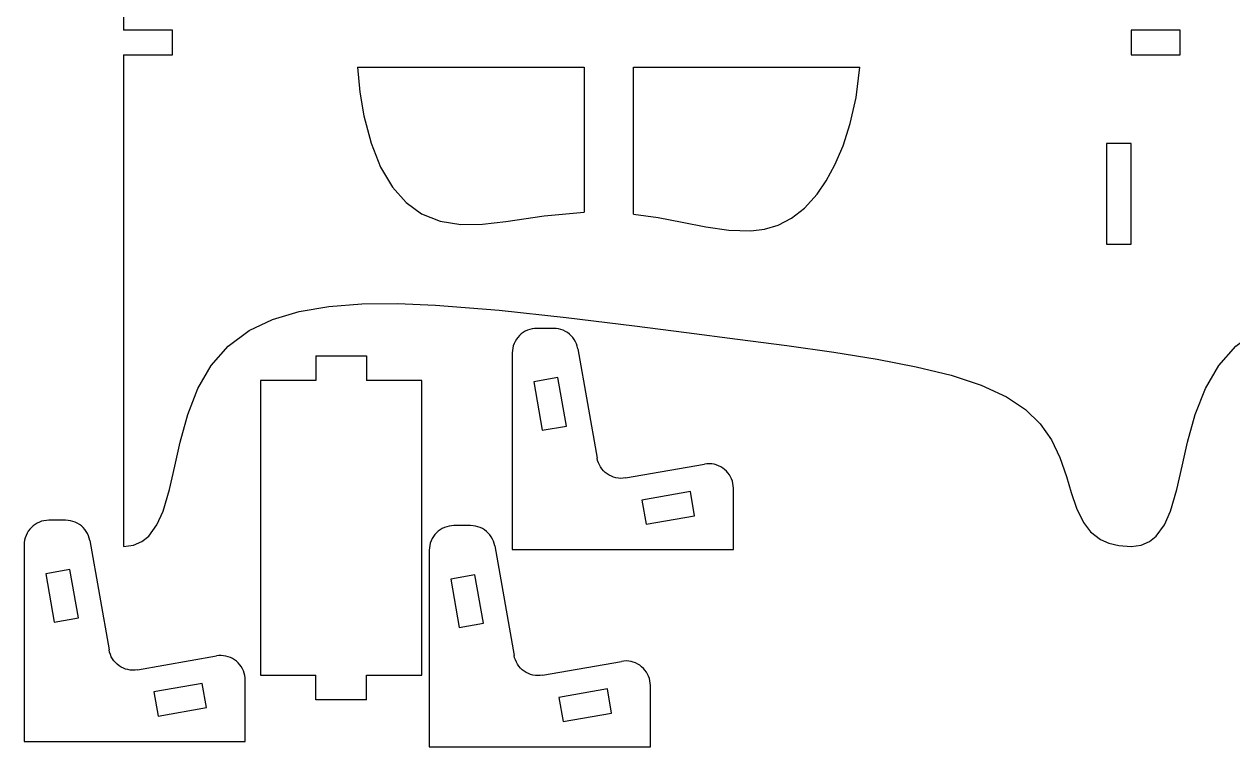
# Model space of a CAD drawing. Header units: millimetres. Extents: x -3928 to -434, y -548 to 1409.
# Drawn here: x -1686.5 to -1440.5, y 62.3 to 209.3 of the extents above; entities that cross this region are included whole.
import ezdxf

# ---------------------------------------------------------------- set-up
doc = ezdxf.new("R2010")
doc.units = ezdxf.units.MM
doc.header["$MEASUREMENT"] = 0
doc.layers.add('layer 1', color=7, linetype='Continuous')

msp = doc.modelspace()

# ---------------------------------------------------------------- linework, layer by layer
at = {"layer": 'layer 1', "color": 1, "lineweight": 25}
for points in [[(-1666.2478, 308.0882), (-1666.2478, 308.0882), (-1666.2478, 208.088), (-1666.2478, 208.088)], [(-1656.248, 208.088), (-1656.248, 208.088), (-1666.2478, 208.088), (-1666.2478, 208.088)], [(-1656.248, 203.0881), (-1656.248, 203.0881), (-1656.248, 208.088), (-1656.248, 208.088)], [(-1461.248, 208.088), (-1461.248, 208.088), (-1461.248, 203.0881), (-1461.248, 203.0881)], [(-1451.2482, 208.088), (-1451.2482, 208.088), (-1461.248, 208.088), (-1461.248, 208.088)], [(-1451.2482, 203.0881), (-1451.2482, 203.0881), (-1451.2482, 208.088), (-1451.2482, 208.088)], [(-1666.2478, 203.0881), (-1666.2478, 203.0881), (-1656.248, 203.0881), (-1656.248, 203.0881)], [(-1666.2478, 203.0881), (-1666.2478, 203.0881), (-1666.2478, 103.0883), (-1666.2478, 103.0883)], [(-1461.248, 203.0881), (-1461.248, 203.0881), (-1451.2482, 203.0881), (-1451.2482, 203.0881)], [(-1618.6197, 200.588), (-1618.6197, 200.588), (-1572.4979, 200.588), (-1572.4979, 200.588)], [(-1572.4979, 200.588), (-1572.4979, 200.588), (-1572.4979, 171.0647), (-1572.4979, 171.0647)], [(-1562.498, 200.588), (-1562.498, 200.588), (-1516.4281, 200.588), (-1516.4281, 200.588)], [(-1562.498, 170.6996), (-1562.498, 170.6996), (-1562.498, 200.588), (-1562.498, 200.588)], [(-1461.248, 185.088), (-1461.248, 185.088), (-1466.2479, 185.088), (-1466.2479, 185.088)], [(-1466.2479, 185.088), (-1466.2479, 185.088), (-1466.2479, 164.5881), (-1466.2479, 164.5881)], [(-1461.248, 164.5881), (-1461.248, 164.5881), (-1461.248, 185.088), (-1461.248, 185.088)], [(-1466.2479, 164.5881), (-1466.2479, 164.5881), (-1461.248, 164.5881), (-1461.248, 164.5881)], [(-1578.7317, 147.4453), (-1578.7317, 147.4453), (-1582.1519, 147.4453), (-1582.1519, 147.4453)], [(-1573.8077, 143.3135), (-1573.8077, 143.3135), (-1569.8834, 121.0578), (-1569.8834, 121.0578)], [(-1627.0866, 141.8521), (-1627.0866, 141.8521), (-1616.8367, 141.8521), (-1616.8367, 141.8521)], [(-1627.0866, 141.8521), (-1627.0866, 141.8521), (-1627.0866, 136.8522), (-1627.0866, 136.8522)], [(-1616.8367, 141.8521), (-1616.8367, 141.8521), (-1616.8367, 136.8522), (-1616.8367, 136.8522)], [(-1587.1518, 142.4453), (-1587.1518, 142.4453), (-1587.1518, 102.4453), (-1587.1518, 102.4453)], [(-1638.3618, 136.8522), (-1638.3618, 136.8522), (-1638.3618, 76.8521), (-1638.3618, 76.8521)], [(-1627.0866, 136.8522), (-1627.0866, 136.8522), (-1638.3618, 136.8522), (-1638.3618, 136.8522)], [(-1605.5615, 136.8522), (-1605.5615, 136.8522), (-1616.8367, 136.8522), (-1616.8367, 136.8522)], [(-1605.5615, 76.8521), (-1605.5615, 76.8521), (-1605.5615, 136.8522), (-1605.5615, 136.8522)], [(-1577.8463, 137.4235), (-1577.8463, 137.4235), (-1582.7703, 136.5554), (-1582.7703, 136.5554)], [(-1582.7703, 136.5554), (-1582.7703, 136.5554), (-1581.034, 126.7072), (-1581.034, 126.7072)], [(-1576.1099, 127.5754), (-1576.1099, 127.5754), (-1577.8463, 137.4235), (-1577.8463, 137.4235)], [(-1581.034, 126.7072), (-1581.034, 126.7072), (-1576.1099, 127.5754), (-1576.1099, 127.5754)], [(-1564.0911, 117.0019), (-1564.0911, 117.0019), (-1548.0203, 119.8358), (-1548.0203, 119.8358)], [(-1550.9127, 114.2485), (-1550.9127, 114.2485), (-1560.7609, 112.5121), (-1560.7609, 112.5121)], [(-1550.0446, 109.3244), (-1550.0446, 109.3244), (-1550.9127, 114.2485), (-1550.9127, 114.2485)], [(-1542.1519, 102.4453), (-1542.1519, 102.4453), (-1542.1519, 114.9117), (-1542.1519, 114.9117)], [(-1560.7609, 112.5121), (-1560.7609, 112.5121), (-1559.8927, 107.5881), (-1559.8927, 107.5881)], [(-1678.0423, 108.4059), (-1678.0423, 108.4059), (-1681.4625, 108.4059), (-1681.4625, 108.4059)], [(-1559.8927, 107.5881), (-1559.8927, 107.5881), (-1550.0446, 109.3244), (-1550.0446, 109.3244)], [(-1595.6204, 107.3045), (-1595.6204, 107.3045), (-1599.0406, 107.3045), (-1599.0406, 107.3045)], [(-1686.4624, 103.406), (-1686.4624, 103.406), (-1686.4624, 63.406), (-1686.4624, 63.406)], [(-1673.1182, 104.2742), (-1673.1182, 104.2742), (-1669.1939, 82.0185), (-1669.1939, 82.0185)], [(-1604.0405, 102.3045), (-1604.0405, 102.3045), (-1604.0405, 62.3045), (-1604.0405, 62.3045)], [(-1590.6963, 103.1727), (-1590.6963, 103.1727), (-1586.772, 80.917), (-1586.772, 80.917)], [(-1587.1518, 102.4453), (-1587.1518, 102.4453), (-1542.1519, 102.4453), (-1542.1519, 102.4453)], [(-1677.1568, 98.3842), (-1677.1568, 98.3842), (-1682.0809, 97.516), (-1682.0809, 97.516)], [(-1675.4204, 88.5361), (-1675.4204, 88.5361), (-1677.1568, 98.3842), (-1677.1568, 98.3842)], [(-1682.0809, 97.516), (-1682.0809, 97.516), (-1680.3445, 87.6679), (-1680.3445, 87.6679)], [(-1594.7349, 97.2827), (-1594.7349, 97.2827), (-1599.659, 96.4146), (-1599.659, 96.4146)], [(-1599.659, 96.4146), (-1599.659, 96.4146), (-1597.9226, 86.5664), (-1597.9226, 86.5664)], [(-1592.9985, 87.4346), (-1592.9985, 87.4346), (-1594.7349, 97.2827), (-1594.7349, 97.2827)], [(-1680.3445, 87.6679), (-1680.3445, 87.6679), (-1675.4204, 88.5361), (-1675.4204, 88.5361)], [(-1597.9226, 86.5664), (-1597.9226, 86.5664), (-1592.9985, 87.4346), (-1592.9985, 87.4346)], [(-1663.4017, 77.9626), (-1663.4017, 77.9626), (-1647.3309, 80.7965), (-1647.3309, 80.7965)], [(-1580.9797, 76.8611), (-1580.9797, 76.8611), (-1564.909, 79.695), (-1564.909, 79.695)], [(-1638.3618, 76.8521), (-1638.3618, 76.8521), (-1627.0866, 76.8521), (-1627.0866, 76.8521)], [(-1627.0866, 71.8522), (-1627.0866, 71.8522), (-1627.0866, 76.8521), (-1627.0866, 76.8521)], [(-1616.8367, 71.8522), (-1616.8367, 71.8522), (-1616.8367, 76.8521), (-1616.8367, 76.8521)], [(-1616.8367, 76.8521), (-1616.8367, 76.8521), (-1605.5615, 76.8521), (-1605.5615, 76.8521)], [(-1650.2233, 75.2092), (-1650.2233, 75.2092), (-1660.0714, 73.4728), (-1660.0714, 73.4728)], [(-1649.3551, 70.2851), (-1649.3551, 70.2851), (-1650.2233, 75.2092), (-1650.2233, 75.2092)], [(-1641.4624, 63.406), (-1641.4624, 63.406), (-1641.4624, 75.8724), (-1641.4624, 75.8724)], [(-1567.8014, 74.1077), (-1567.8014, 74.1077), (-1577.6495, 72.3713), (-1577.6495, 72.3713)], [(-1566.9332, 69.1836), (-1566.9332, 69.1836), (-1567.8014, 74.1077), (-1567.8014, 74.1077)], [(-1559.0405, 62.3045), (-1559.0405, 62.3045), (-1559.0405, 74.7709), (-1559.0405, 74.7709)], [(-1660.0714, 73.4728), (-1660.0714, 73.4728), (-1659.2032, 68.5488), (-1659.2032, 68.5488)], [(-1616.8367, 71.8522), (-1616.8367, 71.8522), (-1627.0866, 71.8522), (-1627.0866, 71.8522)], [(-1577.6495, 72.3713), (-1577.6495, 72.3713), (-1576.7813, 67.4473), (-1576.7813, 67.4473)], [(-1659.2032, 68.5488), (-1659.2032, 68.5488), (-1649.3551, 70.2851), (-1649.3551, 70.2851)], [(-1576.7813, 67.4473), (-1576.7813, 67.4473), (-1566.9332, 69.1836), (-1566.9332, 69.1836)], [(-1686.4624, 63.406), (-1686.4624, 63.406), (-1641.4624, 63.406), (-1641.4624, 63.406)], [(-1604.0405, 62.3045), (-1604.0405, 62.3045), (-1559.0405, 62.3045), (-1559.0405, 62.3045)]]:
    msp.add_open_spline(points, degree=3, dxfattribs=at)
for points, knots in [([(-1618.6197, 200.588), (-1618.6197, 200.588), (-1618.1466, 195.5083), (-1618.1466, 195.5083), (-1618.1466, 195.5083), (-1618.1466, 195.5083), (-1617.3341, 190.658), (-1617.3341, 190.658), (-1617.3341, 190.658), (-1617.3341, 190.658), (-1615.8719, 185.1144), (-1615.8719, 185.1144), (-1615.8719, 185.1144), (-1615.8719, 185.1144), (-1613.9323, 180.2542), (-1613.9323, 180.2542), (-1613.9323, 180.2542), (-1613.9323, 180.2542), (-1611.5493, 176.2022), (-1611.5493, 176.2022), (-1611.5493, 176.2022), (-1611.5493, 176.2022), (-1608.7602, 173.0311), (-1608.7602, 173.0311), (-1608.7602, 173.0311), (-1608.7602, 173.0311), (-1605.6057, 170.755), (-1605.6057, 170.755), (-1605.6057, 170.755), (-1605.6057, 170.755), (-1601.7844, 169.2377), (-1601.7844, 169.2377), (-1601.7844, 169.2377), (-1601.7844, 169.2377), (-1597.6259, 168.608), (-1597.6259, 168.608), (-1597.6259, 168.608), (-1597.6259, 168.608), (-1593.177, 168.6725), (-1593.177, 168.6725), (-1593.177, 168.6725), (-1593.177, 168.6725), (-1588.479, 169.1932), (-1588.479, 169.1932), (-1588.479, 169.1932), (-1588.479, 169.1932), (-1580.6802, 170.3235), (-1580.6802, 170.3235), (-1580.6802, 170.3235), (-1580.6802, 170.3235), (-1572.4979, 171.0647), (-1572.4979, 171.0647)], [0, 0, 0, 0, 0.07142857, 0.07142857, 0.07142857, 0.07142857, 0.14285714, 0.14285714, 0.14285714, 0.14285714, 0.21428571, 0.21428571, 0.21428571, 0.21428571, 0.28571429, 0.28571429, 0.28571429, 0.28571429, 0.35714286, 0.35714286, 0.35714286, 0.35714286, 0.42857143, 0.42857143, 0.42857143, 0.42857143, 0.5, 0.5, 0.5, 0.5, 0.57142857, 0.57142857, 0.57142857, 0.57142857, 0.64285714, 0.64285714, 0.64285714, 0.64285714, 0.71428571, 0.71428571, 0.71428571, 0.71428571, 0.78571429, 0.78571429, 0.78571429, 0.78571429, 0.85714286, 0.85714286, 0.85714286, 0.85714286, 1, 1, 1, 1]), ([(-1562.498, 170.6996), (-1562.498, 170.6996), (-1557.4826, 169.9898), (-1557.4826, 169.9898), (-1557.4826, 169.9898), (-1557.4826, 169.9898), (-1552.5433, 169.0655), (-1552.5433, 169.0655), (-1552.5433, 169.0655), (-1552.5433, 169.0655), (-1547.73, 168.124), (-1547.73, 168.124), (-1547.73, 168.124), (-1547.73, 168.124), (-1543.0794, 167.4255), (-1543.0794, 167.4255), (-1543.0794, 167.4255), (-1543.0794, 167.4255), (-1538.6058, 167.2769), (-1538.6058, 167.2769), (-1538.6058, 167.2769), (-1538.6058, 167.2769), (-1535.7941, 167.634), (-1535.7941, 167.634), (-1535.7941, 167.634), (-1535.7941, 167.634), (-1533.0457, 168.4619), (-1533.0457, 168.4619), (-1533.0457, 168.4619), (-1533.0457, 168.4619), (-1530.3526, 169.8596), (-1530.3526, 169.8596), (-1530.3526, 169.8596), (-1530.3526, 169.8596), (-1527.712, 171.929), (-1527.712, 171.929), (-1527.712, 171.929), (-1527.712, 171.929), (-1525.1343, 174.7763), (-1525.1343, 174.7763), (-1525.1343, 174.7763), (-1525.1343, 174.7763), (-1523.2723, 177.4715), (-1523.2723, 177.4715), (-1523.2723, 177.4715), (-1523.2723, 177.4715), (-1521.4901, 180.7153), (-1521.4901, 180.7153), (-1521.4901, 180.7153), (-1521.4901, 180.7153), (-1519.8317, 184.5683), (-1519.8317, 184.5683), (-1519.8317, 184.5683), (-1519.8317, 184.5683), (-1518.3641, 189.1022), (-1518.3641, 189.1022), (-1518.3641, 189.1022), (-1518.3641, 189.1022), (-1517.1841, 194.4052), (-1517.1841, 194.4052), (-1517.1841, 194.4052), (-1517.1841, 194.4052), (-1516.4281, 200.588), (-1516.4281, 200.588)], [0, 0, 0, 0, 0.05882353, 0.05882353, 0.05882353, 0.05882353, 0.11764706, 0.11764706, 0.11764706, 0.11764706, 0.17647059, 0.17647059, 0.17647059, 0.17647059, 0.23529412, 0.23529412, 0.23529412, 0.23529412, 0.29411765, 0.29411765, 0.29411765, 0.29411765, 0.35294118, 0.35294118, 0.35294118, 0.35294118, 0.41176471, 0.41176471, 0.41176471, 0.41176471, 0.47058824, 0.47058824, 0.47058824, 0.47058824, 0.52941176, 0.52941176, 0.52941176, 0.52941176, 0.58823529, 0.58823529, 0.58823529, 0.58823529, 0.64705882, 0.64705882, 0.64705882, 0.64705882, 0.70588235, 0.70588235, 0.70588235, 0.70588235, 0.76470588, 0.76470588, 0.76470588, 0.76470588, 0.82352941, 0.82352941, 0.82352941, 0.82352941, 0.88235294, 0.88235294, 0.88235294, 0.88235294, 1, 1, 1, 1]), ([(-1666.2478, 103.0883), (-1666.2478, 103.0883), (-1664.201, 103.343), (-1664.201, 103.343), (-1664.201, 103.343), (-1664.201, 103.343), (-1662.5056, 104.0602), (-1662.5056, 104.0602), (-1662.5056, 104.0602), (-1662.5056, 104.0602), (-1661.1065, 105.1725), (-1661.1065, 105.1725), (-1661.1065, 105.1725), (-1661.1065, 105.1725), (-1659.4523, 107.4465), (-1659.4523, 107.4465), (-1659.4523, 107.4465), (-1659.4523, 107.4465), (-1658.1967, 110.2822), (-1658.1967, 110.2822), (-1658.1967, 110.2822), (-1658.1967, 110.2822), (-1656.9137, 114.6548), (-1656.9137, 114.6548), (-1656.9137, 114.6548), (-1656.9137, 114.6548), (-1655.8345, 119.4046), (-1655.8345, 119.4046), (-1655.8345, 119.4046), (-1655.8345, 119.4046), (-1654.7416, 124.2638), (-1654.7416, 124.2638), (-1654.7416, 124.2638), (-1654.7416, 124.2638), (-1653.1718, 129.9446), (-1653.1718, 129.9446), (-1653.1718, 129.9446), (-1653.1718, 129.9446), (-1651.1098, 135.2063), (-1651.1098, 135.2063), (-1651.1098, 135.2063), (-1651.1098, 135.2063), (-1648.3976, 139.8643), (-1648.3976, 139.8643), (-1648.3976, 139.8643), (-1648.3976, 139.8643), (-1644.9351, 143.8063), (-1644.9351, 143.8063), (-1644.9351, 143.8063), (-1644.9351, 143.8063), (-1640.6693, 146.982), (-1640.6693, 146.982), (-1640.6693, 146.982), (-1640.6693, 146.982), (-1635.9499, 149.2521), (-1635.9499, 149.2521), (-1635.9499, 149.2521), (-1635.9499, 149.2521), (-1630.5312, 150.8812), (-1630.5312, 150.8812), (-1630.5312, 150.8812), (-1630.5312, 150.8812), (-1624.4469, 151.9198), (-1624.4469, 151.9198), (-1624.4469, 151.9198), (-1624.4469, 151.9198), (-1617.7455, 152.4338), (-1617.7455, 152.4338), (-1617.7455, 152.4338), (-1617.7455, 152.4338), (-1610.4896, 152.4977), (-1610.4896, 152.4977), (-1610.4896, 152.4977), (-1610.4896, 152.4977), (-1602.7503, 152.1911), (-1602.7503, 152.1911), (-1602.7503, 152.1911), (-1602.7503, 152.1911), (-1589.8062, 151.1486), (-1589.8062, 151.1486), (-1589.8062, 151.1486), (-1589.8062, 151.1486), (-1576.2027, 149.6656), (-1576.2027, 149.6656), (-1576.2027, 149.6656), (-1576.2027, 149.6656), (-1562.2969, 147.968), (-1562.2969, 147.968), (-1562.2969, 147.968), (-1562.2969, 147.968), (-1551.7009, 146.6246), (-1551.7009, 146.6246), (-1551.7009, 146.6246), (-1551.7009, 146.6246), (-1541.3052, 145.2812), (-1541.3052, 145.2812), (-1541.3052, 145.2812), (-1541.3052, 145.2812), (-1531.2691, 143.9432), (-1531.2691, 143.9432), (-1531.2691, 143.9432), (-1531.2691, 143.9432), (-1521.7462, 142.5867), (-1521.7462, 142.5867), (-1521.7462, 142.5867), (-1521.7462, 142.5867), (-1512.8802, 141.1636), (-1512.8802, 141.1636), (-1512.8802, 141.1636), (-1512.8802, 141.1636), (-1504.9367, 139.635), (-1504.9367, 139.635), (-1504.9367, 139.635), (-1504.9367, 139.635), (-1497.8554, 137.8994), (-1497.8554, 137.8994), (-1497.8554, 137.8994), (-1497.8554, 137.8994), (-1491.7156, 135.8755), (-1491.7156, 135.8755), (-1491.7156, 135.8755), (-1491.7156, 135.8755), (-1486.5658, 133.4868), (-1486.5658, 133.4868), (-1486.5658, 133.4868), (-1486.5658, 133.4868), (-1482.7498, 130.9486), (-1482.7498, 130.9486), (-1482.7498, 130.9486), (-1482.7498, 130.9486), (-1479.7261, 128.0364), (-1479.7261, 128.0364), (-1479.7261, 128.0364), (-1479.7261, 128.0364), (-1477.4211, 124.7556), (-1477.4211, 124.7556), (-1477.4211, 124.7556), (-1477.4211, 124.7556), (-1475.708, 121.1505), (-1475.708, 121.1505), (-1475.708, 121.1505), (-1475.708, 121.1505), (-1474.3971, 117.3166), (-1474.3971, 117.3166), (-1474.3971, 117.3166), (-1474.3971, 117.3166), (-1473.4244, 114.0576), (-1473.4244, 114.0576), (-1473.4244, 114.0576), (-1473.4244, 114.0576), (-1472.3517, 110.8759), (-1472.3517, 110.8759), (-1472.3517, 110.8759), (-1472.3517, 110.8759), (-1470.931, 107.9432), (-1470.931, 107.9432), (-1470.931, 107.9432), (-1470.931, 107.9432), (-1469.4585, 106.0361), (-1469.4585, 106.0361), (-1469.4585, 106.0361), (-1469.4585, 106.0361), (-1467.472, 104.5015), (-1467.472, 104.5015), (-1467.472, 104.5015), (-1467.472, 104.5015), (-1465.7783, 103.7487), (-1465.7783, 103.7487), (-1465.7783, 103.7487), (-1465.7783, 103.7487), (-1463.7241, 103.2615), (-1463.7241, 103.2615), (-1463.7241, 103.2615), (-1463.7241, 103.2615), (-1461.248, 103.0883), (-1461.248, 103.0883)], [0, 0, 0, 0, 0.02222222, 0.02222222, 0.02222222, 0.02222222, 0.04444444, 0.04444444, 0.04444444, 0.04444444, 0.06666667, 0.06666667, 0.06666667, 0.06666667, 0.08888889, 0.08888889, 0.08888889, 0.08888889, 0.11111111, 0.11111111, 0.11111111, 0.11111111, 0.13333333, 0.13333333, 0.13333333, 0.13333333, 0.15555556, 0.15555556, 0.15555556, 0.15555556, 0.17777778, 0.17777778, 0.17777778, 0.17777778, 0.2, 0.2, 0.2, 0.2, 0.22222222, 0.22222222, 0.22222222, 0.22222222, 0.24444444, 0.24444444, 0.24444444, 0.24444444, 0.26666667, 0.26666667, 0.26666667, 0.26666667, 0.28888889, 0.28888889, 0.28888889, 0.28888889, 0.31111111, 0.31111111, 0.31111111, 0.31111111, 0.33333333, 0.33333333, 0.33333333, 0.33333333, 0.35555556, 0.35555556, 0.35555556, 0.35555556, 0.37777778, 0.37777778, 0.37777778, 0.37777778, 0.4, 0.4, 0.4, 0.4, 0.42222222, 0.42222222, 0.42222222, 0.42222222, 0.44444444, 0.44444444, 0.44444444, 0.44444444, 0.46666667, 0.46666667, 0.46666667, 0.46666667, 0.48888889, 0.48888889, 0.48888889, 0.48888889, 0.51111111, 0.51111111, 0.51111111, 0.51111111, 0.53333333, 0.53333333, 0.53333333, 0.53333333, 0.55555556, 0.55555556, 0.55555556, 0.55555556, 0.57777778, 0.57777778, 0.57777778, 0.57777778, 0.6, 0.6, 0.6, 0.6, 0.62222222, 0.62222222, 0.62222222, 0.62222222, 0.64444444, 0.64444444, 0.64444444, 0.64444444, 0.66666667, 0.66666667, 0.66666667, 0.66666667, 0.68888889, 0.68888889, 0.68888889, 0.68888889, 0.71111111, 0.71111111, 0.71111111, 0.71111111, 0.73333333, 0.73333333, 0.73333333, 0.73333333, 0.75555556, 0.75555556, 0.75555556, 0.75555556, 0.77777778, 0.77777778, 0.77777778, 0.77777778, 0.8, 0.8, 0.8, 0.8, 0.82222222, 0.82222222, 0.82222222, 0.82222222, 0.84444444, 0.84444444, 0.84444444, 0.84444444, 0.86666667, 0.86666667, 0.86666667, 0.86666667, 0.88888889, 0.88888889, 0.88888889, 0.88888889, 0.91111111, 0.91111111, 0.91111111, 0.91111111, 0.93333333, 0.93333333, 0.93333333, 0.93333333, 0.95555556, 0.95555556, 0.95555556, 0.95555556, 1, 1, 1, 1]), ([(-1461.248, 103.0883), (-1461.248, 103.0883), (-1459.2012, 103.343), (-1459.2012, 103.343), (-1459.2012, 103.343), (-1459.2012, 103.343), (-1457.5057, 104.0602), (-1457.5057, 104.0602), (-1457.5057, 104.0602), (-1457.5057, 104.0602), (-1456.1063, 105.1725), (-1456.1063, 105.1725), (-1456.1063, 105.1725), (-1456.1063, 105.1725), (-1454.4525, 107.4465), (-1454.4525, 107.4465), (-1454.4525, 107.4465), (-1454.4525, 107.4465), (-1453.197, 110.2822), (-1453.197, 110.2822), (-1453.197, 110.2822), (-1453.197, 110.2822), (-1451.9139, 114.6548), (-1451.9139, 114.6548), (-1451.9139, 114.6548), (-1451.9139, 114.6548), (-1450.8344, 119.4046), (-1450.8344, 119.4046), (-1450.8344, 119.4046), (-1450.8344, 119.4046), (-1449.7419, 124.2638), (-1449.7419, 124.2638), (-1449.7419, 124.2638), (-1449.7419, 124.2638), (-1448.172, 129.9446), (-1448.172, 129.9446), (-1448.172, 129.9446), (-1448.172, 129.9446), (-1446.1097, 135.2063), (-1446.1097, 135.2063), (-1446.1097, 135.2063), (-1446.1097, 135.2063), (-1443.3979, 139.8643), (-1443.3979, 139.8643), (-1443.3979, 139.8643), (-1443.3979, 139.8643), (-1439.9354, 143.8063), (-1439.9354, 143.8063), (-1439.9354, 143.8063), (-1439.9354, 143.8063), (-1435.6696, 146.982), (-1435.6696, 146.982), (-1435.6696, 146.982), (-1435.6696, 146.982), (-1430.9498, 149.2521), (-1430.9498, 149.2521), (-1430.9498, 149.2521), (-1430.9498, 149.2521), (-1425.5311, 150.8812), (-1425.5311, 150.8812), (-1425.5311, 150.8812), (-1425.5311, 150.8812), (-1419.4467, 151.9198), (-1419.4467, 151.9198), (-1419.4467, 151.9198), (-1419.4467, 151.9198), (-1412.7457, 152.4338), (-1412.7457, 152.4338), (-1412.7457, 152.4338), (-1412.7457, 152.4338), (-1405.4894, 152.4977), (-1405.4894, 152.4977), (-1405.4894, 152.4977), (-1405.4894, 152.4977), (-1397.7505, 152.1911), (-1397.7505, 152.1911), (-1397.7505, 152.1911), (-1397.7505, 152.1911), (-1384.8061, 151.1486), (-1384.8061, 151.1486), (-1384.8061, 151.1486), (-1384.8061, 151.1486), (-1371.2026, 149.6656), (-1371.2026, 149.6656), (-1371.2026, 149.6656), (-1371.2026, 149.6656), (-1357.2968, 147.968), (-1357.2968, 147.968), (-1357.2968, 147.968), (-1357.2968, 147.968), (-1346.7011, 146.6246), (-1346.7011, 146.6246), (-1346.7011, 146.6246), (-1346.7011, 146.6246), (-1336.3055, 145.2812), (-1336.3055, 145.2812), (-1336.3055, 145.2812), (-1336.3055, 145.2812), (-1326.2693, 143.9432), (-1326.2693, 143.9432), (-1326.2693, 143.9432), (-1326.2693, 143.9432), (-1316.7464, 142.5867), (-1316.7464, 142.5867), (-1316.7464, 142.5867), (-1316.7464, 142.5867), (-1307.8804, 141.1636), (-1307.8804, 141.1636), (-1307.8804, 141.1636), (-1307.8804, 141.1636), (-1299.9366, 139.635), (-1299.9366, 139.635), (-1299.9366, 139.635), (-1299.9366, 139.635), (-1292.8552, 137.8994), (-1292.8552, 137.8994), (-1292.8552, 137.8994), (-1292.8552, 137.8994), (-1286.7159, 135.8755), (-1286.7159, 135.8755), (-1286.7159, 135.8755), (-1286.7159, 135.8755), (-1281.566, 133.4868), (-1281.566, 133.4868), (-1281.566, 133.4868), (-1281.566, 133.4868), (-1277.7497, 130.9486), (-1277.7497, 130.9486), (-1277.7497, 130.9486), (-1277.7497, 130.9486), (-1274.7263, 128.0364), (-1274.7263, 128.0364), (-1274.7263, 128.0364), (-1274.7263, 128.0364), (-1272.4213, 124.7556), (-1272.4213, 124.7556), (-1272.4213, 124.7556), (-1272.4213, 124.7556), (-1270.7079, 121.1505), (-1270.7079, 121.1505), (-1270.7079, 121.1505), (-1270.7079, 121.1505), (-1269.3973, 117.3166), (-1269.3973, 117.3166), (-1269.3973, 117.3166), (-1269.3973, 117.3166), (-1268.4247, 114.0576), (-1268.4247, 114.0576), (-1268.4247, 114.0576), (-1268.4247, 114.0576), (-1267.3515, 110.8759), (-1267.3515, 110.8759), (-1267.3515, 110.8759), (-1267.3515, 110.8759), (-1265.9312, 107.9432), (-1265.9312, 107.9432), (-1265.9312, 107.9432), (-1265.9312, 107.9432), (-1264.4584, 106.0361), (-1264.4584, 106.0361), (-1264.4584, 106.0361), (-1264.4584, 106.0361), (-1262.4719, 104.5015), (-1262.4719, 104.5015), (-1262.4719, 104.5015), (-1262.4719, 104.5015), (-1260.7782, 103.7487), (-1260.7782, 103.7487), (-1260.7782, 103.7487), (-1260.7782, 103.7487), (-1258.7243, 103.2615), (-1258.7243, 103.2615), (-1258.7243, 103.2615), (-1258.7243, 103.2615), (-1256.2482, 103.0883), (-1256.2482, 103.0883)], [0, 0, 0, 0, 0.02222222, 0.02222222, 0.02222222, 0.02222222, 0.04444444, 0.04444444, 0.04444444, 0.04444444, 0.06666667, 0.06666667, 0.06666667, 0.06666667, 0.08888889, 0.08888889, 0.08888889, 0.08888889, 0.11111111, 0.11111111, 0.11111111, 0.11111111, 0.13333333, 0.13333333, 0.13333333, 0.13333333, 0.15555556, 0.15555556, 0.15555556, 0.15555556, 0.17777778, 0.17777778, 0.17777778, 0.17777778, 0.2, 0.2, 0.2, 0.2, 0.22222222, 0.22222222, 0.22222222, 0.22222222, 0.24444444, 0.24444444, 0.24444444, 0.24444444, 0.26666667, 0.26666667, 0.26666667, 0.26666667, 0.28888889, 0.28888889, 0.28888889, 0.28888889, 0.31111111, 0.31111111, 0.31111111, 0.31111111, 0.33333333, 0.33333333, 0.33333333, 0.33333333, 0.35555556, 0.35555556, 0.35555556, 0.35555556, 0.37777778, 0.37777778, 0.37777778, 0.37777778, 0.4, 0.4, 0.4, 0.4, 0.42222222, 0.42222222, 0.42222222, 0.42222222, 0.44444444, 0.44444444, 0.44444444, 0.44444444, 0.46666667, 0.46666667, 0.46666667, 0.46666667, 0.48888889, 0.48888889, 0.48888889, 0.48888889, 0.51111111, 0.51111111, 0.51111111, 0.51111111, 0.53333333, 0.53333333, 0.53333333, 0.53333333, 0.55555556, 0.55555556, 0.55555556, 0.55555556, 0.57777778, 0.57777778, 0.57777778, 0.57777778, 0.6, 0.6, 0.6, 0.6, 0.62222222, 0.62222222, 0.62222222, 0.62222222, 0.64444444, 0.64444444, 0.64444444, 0.64444444, 0.66666667, 0.66666667, 0.66666667, 0.66666667, 0.68888889, 0.68888889, 0.68888889, 0.68888889, 0.71111111, 0.71111111, 0.71111111, 0.71111111, 0.73333333, 0.73333333, 0.73333333, 0.73333333, 0.75555556, 0.75555556, 0.75555556, 0.75555556, 0.77777778, 0.77777778, 0.77777778, 0.77777778, 0.8, 0.8, 0.8, 0.8, 0.82222222, 0.82222222, 0.82222222, 0.82222222, 0.84444444, 0.84444444, 0.84444444, 0.84444444, 0.86666667, 0.86666667, 0.86666667, 0.86666667, 0.88888889, 0.88888889, 0.88888889, 0.88888889, 0.91111111, 0.91111111, 0.91111111, 0.91111111, 0.93333333, 0.93333333, 0.93333333, 0.93333333, 0.95555556, 0.95555556, 0.95555556, 0.95555556, 1, 1, 1, 1]), ([(-1582.1519, 147.4453), (-1582.1519, 147.4453), (-1582.6419, 147.4213), (-1582.6419, 147.4213), (-1582.6419, 147.4213), (-1582.6419, 147.4213), (-1583.1273, 147.3493), (-1583.1273, 147.3493), (-1583.1273, 147.3493), (-1583.1273, 147.3493), (-1583.6032, 147.2301), (-1583.6032, 147.2301), (-1583.6032, 147.2301), (-1583.6032, 147.2301), (-1584.0654, 147.0646), (-1584.0654, 147.0646), (-1584.0654, 147.0646), (-1584.0654, 147.0646), (-1584.5088, 146.8547), (-1584.5088, 146.8547), (-1584.5088, 146.8547), (-1584.5088, 146.8547), (-1584.9297, 146.6025), (-1584.9297, 146.6025), (-1584.9297, 146.6025), (-1584.9297, 146.6025), (-1585.3237, 146.3104), (-1585.3237, 146.3104), (-1585.3237, 146.3104), (-1585.3237, 146.3104), (-1585.6875, 145.9809), (-1585.6875, 145.9809), (-1585.6875, 145.9809), (-1585.6875, 145.9809), (-1586.017, 145.6172), (-1586.017, 145.6172), (-1586.017, 145.6172), (-1586.017, 145.6172), (-1586.3094, 145.2231), (-1586.3094, 145.2231), (-1586.3094, 145.2231), (-1586.3094, 145.2231), (-1586.5616, 144.8022), (-1586.5616, 144.8022), (-1586.5616, 144.8022), (-1586.5616, 144.8022), (-1586.7712, 144.3588), (-1586.7712, 144.3588), (-1586.7712, 144.3588), (-1586.7712, 144.3588), (-1586.9366, 143.8967), (-1586.9366, 143.8967), (-1586.9366, 143.8967), (-1586.9366, 143.8967), (-1587.0559, 143.4208), (-1587.0559, 143.4208), (-1587.0559, 143.4208), (-1587.0559, 143.4208), (-1587.1278, 142.9353), (-1587.1278, 142.9353), (-1587.1278, 142.9353), (-1587.1278, 142.9353), (-1587.1518, 142.4453), (-1587.1518, 142.4453)], [0, 0, 0, 0, 0.05882353, 0.05882353, 0.05882353, 0.05882353, 0.11764706, 0.11764706, 0.11764706, 0.11764706, 0.17647059, 0.17647059, 0.17647059, 0.17647059, 0.23529412, 0.23529412, 0.23529412, 0.23529412, 0.29411765, 0.29411765, 0.29411765, 0.29411765, 0.35294118, 0.35294118, 0.35294118, 0.35294118, 0.41176471, 0.41176471, 0.41176471, 0.41176471, 0.47058824, 0.47058824, 0.47058824, 0.47058824, 0.52941176, 0.52941176, 0.52941176, 0.52941176, 0.58823529, 0.58823529, 0.58823529, 0.58823529, 0.64705882, 0.64705882, 0.64705882, 0.64705882, 0.70588235, 0.70588235, 0.70588235, 0.70588235, 0.76470588, 0.76470588, 0.76470588, 0.76470588, 0.82352941, 0.82352941, 0.82352941, 0.82352941, 0.88235294, 0.88235294, 0.88235294, 0.88235294, 1, 1, 1, 1]), ([(-1573.8077, 143.3135), (-1573.8077, 143.3135), (-1573.9184, 143.7993), (-1573.9184, 143.7993), (-1573.9184, 143.7993), (-1573.9184, 143.7993), (-1574.0775, 144.272), (-1574.0775, 144.272), (-1574.0775, 144.272), (-1574.0775, 144.272), (-1574.2825, 144.7264), (-1574.2825, 144.7264), (-1574.2825, 144.7264), (-1574.2825, 144.7264), (-1574.5316, 145.1578), (-1574.5316, 145.1578), (-1574.5316, 145.1578), (-1574.5316, 145.1578), (-1574.8226, 145.5628), (-1574.8226, 145.5628), (-1574.8226, 145.5628), (-1574.8226, 145.5628), (-1575.1525, 145.9364), (-1575.1525, 145.9364), (-1575.1525, 145.9364), (-1575.1525, 145.9364), (-1575.5179, 146.2754), (-1575.5179, 146.2754), (-1575.5179, 146.2754), (-1575.5179, 146.2754), (-1575.9152, 146.5764), (-1575.9152, 146.5764), (-1575.9152, 146.5764), (-1575.9152, 146.5764), (-1576.3406, 146.8364), (-1576.3406, 146.8364), (-1576.3406, 146.8364), (-1576.3406, 146.8364), (-1576.7897, 147.0526), (-1576.7897, 147.0526), (-1576.7897, 147.0526), (-1576.7897, 147.0526), (-1577.2578, 147.223), (-1577.2578, 147.223), (-1577.2578, 147.223), (-1577.2578, 147.223), (-1577.7411, 147.3461), (-1577.7411, 147.3461), (-1577.7411, 147.3461), (-1577.7411, 147.3461), (-1578.234, 147.4206), (-1578.234, 147.4206), (-1578.234, 147.4206), (-1578.234, 147.4206), (-1578.7317, 147.4453), (-1578.7317, 147.4453)], [0, 0, 0, 0, 0.06666667, 0.06666667, 0.06666667, 0.06666667, 0.13333333, 0.13333333, 0.13333333, 0.13333333, 0.2, 0.2, 0.2, 0.2, 0.26666667, 0.26666667, 0.26666667, 0.26666667, 0.33333333, 0.33333333, 0.33333333, 0.33333333, 0.4, 0.4, 0.4, 0.4, 0.46666667, 0.46666667, 0.46666667, 0.46666667, 0.53333333, 0.53333333, 0.53333333, 0.53333333, 0.6, 0.6, 0.6, 0.6, 0.66666667, 0.66666667, 0.66666667, 0.66666667, 0.73333333, 0.73333333, 0.73333333, 0.73333333, 0.8, 0.8, 0.8, 0.8, 0.86666667, 0.86666667, 0.86666667, 0.86666667, 1, 1, 1, 1]), ([(-1564.0911, 117.0019), (-1564.0911, 117.0019), (-1564.5779, 116.9406), (-1564.5779, 116.9406), (-1564.5779, 116.9406), (-1564.5779, 116.9406), (-1565.0683, 116.9272), (-1565.0683, 116.9272), (-1565.0683, 116.9272), (-1565.0683, 116.9272), (-1565.558, 116.9621), (-1565.558, 116.9621), (-1565.558, 116.9621), (-1565.558, 116.9621), (-1566.0416, 117.0446), (-1566.0416, 117.0446), (-1566.0416, 117.0446), (-1566.0416, 117.0446), (-1566.5147, 117.1741), (-1566.5147, 117.1741), (-1566.5147, 117.1741), (-1566.5147, 117.1741), (-1566.9733, 117.3494), (-1566.9733, 117.3494), (-1566.9733, 117.3494), (-1566.9733, 117.3494), (-1567.4122, 117.5689), (-1567.4122, 117.5689), (-1567.4122, 117.5689), (-1567.4122, 117.5689), (-1567.8274, 117.8303), (-1567.8274, 117.8303), (-1567.8274, 117.8303), (-1567.8274, 117.8303), (-1568.2151, 118.1312), (-1568.2151, 118.1312), (-1568.2151, 118.1312), (-1568.2151, 118.1312), (-1568.571, 118.4684), (-1568.571, 118.4684), (-1568.571, 118.4684), (-1568.571, 118.4684), (-1568.8928, 118.8392), (-1568.8928, 118.8392), (-1568.8928, 118.8392), (-1568.8928, 118.8392), (-1569.1764, 119.2396), (-1569.1764, 119.2396), (-1569.1764, 119.2396), (-1569.1764, 119.2396), (-1569.4195, 119.6658), (-1569.4195, 119.6658), (-1569.4195, 119.6658), (-1569.4195, 119.6658), (-1569.6195, 120.1138), (-1569.6195, 120.1138), (-1569.6195, 120.1138), (-1569.6195, 120.1138), (-1569.7747, 120.5791), (-1569.7747, 120.5791), (-1569.7747, 120.5791), (-1569.7747, 120.5791), (-1569.8834, 121.0578), (-1569.8834, 121.0578)], [0, 0, 0, 0, 0.05882353, 0.05882353, 0.05882353, 0.05882353, 0.11764706, 0.11764706, 0.11764706, 0.11764706, 0.17647059, 0.17647059, 0.17647059, 0.17647059, 0.23529412, 0.23529412, 0.23529412, 0.23529412, 0.29411765, 0.29411765, 0.29411765, 0.29411765, 0.35294118, 0.35294118, 0.35294118, 0.35294118, 0.41176471, 0.41176471, 0.41176471, 0.41176471, 0.47058824, 0.47058824, 0.47058824, 0.47058824, 0.52941176, 0.52941176, 0.52941176, 0.52941176, 0.58823529, 0.58823529, 0.58823529, 0.58823529, 0.64705882, 0.64705882, 0.64705882, 0.64705882, 0.70588235, 0.70588235, 0.70588235, 0.70588235, 0.76470588, 0.76470588, 0.76470588, 0.76470588, 0.82352941, 0.82352941, 0.82352941, 0.82352941, 0.88235294, 0.88235294, 0.88235294, 0.88235294, 1, 1, 1, 1]), ([(-1542.1519, 114.9117), (-1542.1519, 114.9117), (-1542.1755, 115.3957), (-1542.1755, 115.3957), (-1542.1755, 115.3957), (-1542.1755, 115.3957), (-1542.2457, 115.8752), (-1542.2457, 115.8752), (-1542.2457, 115.8752), (-1542.2457, 115.8752), (-1542.3621, 116.3458), (-1542.3621, 116.3458), (-1542.3621, 116.3458), (-1542.3621, 116.3458), (-1542.5233, 116.8026), (-1542.5233, 116.8026), (-1542.5233, 116.8026), (-1542.5233, 116.8026), (-1542.7283, 117.2418), (-1542.7283, 117.2418), (-1542.7283, 117.2418), (-1542.7283, 117.2418), (-1542.9745, 117.6592), (-1542.9745, 117.6592), (-1542.9745, 117.6592), (-1542.9745, 117.6592), (-1543.2603, 118.0508), (-1543.2603, 118.0508), (-1543.2603, 118.0508), (-1543.2603, 118.0508), (-1543.5824, 118.4127), (-1543.5824, 118.4127), (-1543.5824, 118.4127), (-1543.5824, 118.4127), (-1543.938, 118.7418), (-1543.938, 118.7418), (-1543.938, 118.7418), (-1543.938, 118.7418), (-1544.3239, 119.035), (-1544.3239, 119.035), (-1544.3239, 119.035), (-1544.3239, 119.035), (-1544.7363, 119.2894), (-1544.7363, 119.2894), (-1544.7363, 119.2894), (-1544.7363, 119.2894), (-1545.1716, 119.5028), (-1545.1716, 119.5028), (-1545.1716, 119.5028), (-1545.1716, 119.5028), (-1545.6253, 119.6728), (-1545.6253, 119.6728), (-1545.6253, 119.6728), (-1545.6253, 119.6728), (-1546.0934, 119.7984), (-1546.0934, 119.7984), (-1546.0934, 119.7984), (-1546.0934, 119.7984), (-1546.5715, 119.8778), (-1546.5715, 119.8778), (-1546.5715, 119.8778), (-1546.5715, 119.8778), (-1547.0551, 119.9106), (-1547.0551, 119.9106), (-1547.0551, 119.9106), (-1547.0551, 119.9106), (-1547.5395, 119.8965), (-1547.5395, 119.8965), (-1547.5395, 119.8965), (-1547.5395, 119.8965), (-1548.0203, 119.8358), (-1548.0203, 119.8358)], [0, 0, 0, 0, 0.05263158, 0.05263158, 0.05263158, 0.05263158, 0.10526316, 0.10526316, 0.10526316, 0.10526316, 0.15789474, 0.15789474, 0.15789474, 0.15789474, 0.21052632, 0.21052632, 0.21052632, 0.21052632, 0.26315789, 0.26315789, 0.26315789, 0.26315789, 0.31578947, 0.31578947, 0.31578947, 0.31578947, 0.36842105, 0.36842105, 0.36842105, 0.36842105, 0.42105263, 0.42105263, 0.42105263, 0.42105263, 0.47368421, 0.47368421, 0.47368421, 0.47368421, 0.52631579, 0.52631579, 0.52631579, 0.52631579, 0.57894737, 0.57894737, 0.57894737, 0.57894737, 0.63157895, 0.63157895, 0.63157895, 0.63157895, 0.68421053, 0.68421053, 0.68421053, 0.68421053, 0.73684211, 0.73684211, 0.73684211, 0.73684211, 0.78947368, 0.78947368, 0.78947368, 0.78947368, 0.84210526, 0.84210526, 0.84210526, 0.84210526, 0.89473684, 0.89473684, 0.89473684, 0.89473684, 1, 1, 1, 1]), ([(-1681.4625, 108.4059), (-1681.4625, 108.4059), (-1681.9525, 108.382), (-1681.9525, 108.382), (-1681.9525, 108.382), (-1681.9525, 108.382), (-1682.4379, 108.31), (-1682.4379, 108.31), (-1682.4379, 108.31), (-1682.4379, 108.31), (-1682.9138, 108.1907), (-1682.9138, 108.1907), (-1682.9138, 108.1907), (-1682.9138, 108.1907), (-1683.3759, 108.0253), (-1683.3759, 108.0253), (-1683.3759, 108.0253), (-1683.3759, 108.0253), (-1683.8194, 107.8154), (-1683.8194, 107.8154), (-1683.8194, 107.8154), (-1683.8194, 107.8154), (-1684.2402, 107.5632), (-1684.2402, 107.5632), (-1684.2402, 107.5632), (-1684.2402, 107.5632), (-1684.6343, 107.2711), (-1684.6343, 107.2711), (-1684.6343, 107.2711), (-1684.6343, 107.2711), (-1684.998, 106.9416), (-1684.998, 106.9416), (-1684.998, 106.9416), (-1684.998, 106.9416), (-1685.3275, 106.5778), (-1685.3275, 106.5778), (-1685.3275, 106.5778), (-1685.3275, 106.5778), (-1685.62, 106.1838), (-1685.62, 106.1838), (-1685.62, 106.1838), (-1685.62, 106.1838), (-1685.8722, 105.7629), (-1685.8722, 105.7629), (-1685.8722, 105.7629), (-1685.8722, 105.7629), (-1686.0817, 105.3195), (-1686.0817, 105.3195), (-1686.0817, 105.3195), (-1686.0817, 105.3195), (-1686.2472, 104.8573), (-1686.2472, 104.8573), (-1686.2472, 104.8573), (-1686.2472, 104.8573), (-1686.3664, 104.3815), (-1686.3664, 104.3815), (-1686.3664, 104.3815), (-1686.3664, 104.3815), (-1686.4384, 103.896), (-1686.4384, 103.896), (-1686.4384, 103.896), (-1686.4384, 103.896), (-1686.4624, 103.406), (-1686.4624, 103.406)], [0, 0, 0, 0, 0.05882353, 0.05882353, 0.05882353, 0.05882353, 0.11764706, 0.11764706, 0.11764706, 0.11764706, 0.17647059, 0.17647059, 0.17647059, 0.17647059, 0.23529412, 0.23529412, 0.23529412, 0.23529412, 0.29411765, 0.29411765, 0.29411765, 0.29411765, 0.35294118, 0.35294118, 0.35294118, 0.35294118, 0.41176471, 0.41176471, 0.41176471, 0.41176471, 0.47058824, 0.47058824, 0.47058824, 0.47058824, 0.52941176, 0.52941176, 0.52941176, 0.52941176, 0.58823529, 0.58823529, 0.58823529, 0.58823529, 0.64705882, 0.64705882, 0.64705882, 0.64705882, 0.70588235, 0.70588235, 0.70588235, 0.70588235, 0.76470588, 0.76470588, 0.76470588, 0.76470588, 0.82352941, 0.82352941, 0.82352941, 0.82352941, 0.88235294, 0.88235294, 0.88235294, 0.88235294, 1, 1, 1, 1]), ([(-1673.1182, 104.2742), (-1673.1182, 104.2742), (-1673.229, 104.76), (-1673.229, 104.76), (-1673.229, 104.76), (-1673.229, 104.76), (-1673.3877, 105.2327), (-1673.3877, 105.2327), (-1673.3877, 105.2327), (-1673.3877, 105.2327), (-1673.5931, 105.6871), (-1673.5931, 105.6871), (-1673.5931, 105.6871), (-1673.5931, 105.6871), (-1673.8421, 106.1185), (-1673.8421, 106.1185), (-1673.8421, 106.1185), (-1673.8421, 106.1185), (-1674.1332, 106.5235), (-1674.1332, 106.5235), (-1674.1332, 106.5235), (-1674.1332, 106.5235), (-1674.463, 106.8971), (-1674.463, 106.8971), (-1674.463, 106.8971), (-1674.463, 106.8971), (-1674.8281, 107.2361), (-1674.8281, 107.2361), (-1674.8281, 107.2361), (-1674.8281, 107.2361), (-1675.2257, 107.537), (-1675.2257, 107.537), (-1675.2257, 107.537), (-1675.2257, 107.537), (-1675.6508, 107.797), (-1675.6508, 107.797), (-1675.6508, 107.797), (-1675.6508, 107.797), (-1676.1002, 108.0133), (-1676.1002, 108.0133), (-1676.1002, 108.0133), (-1676.1002, 108.0133), (-1676.5684, 108.1837), (-1676.5684, 108.1837), (-1676.5684, 108.1837), (-1676.5684, 108.1837), (-1677.0517, 108.3068), (-1677.0517, 108.3068), (-1677.0517, 108.3068), (-1677.0517, 108.3068), (-1677.5445, 108.3812), (-1677.5445, 108.3812), (-1677.5445, 108.3812), (-1677.5445, 108.3812), (-1678.0423, 108.4059), (-1678.0423, 108.4059)], [0, 0, 0, 0, 0.06666667, 0.06666667, 0.06666667, 0.06666667, 0.13333333, 0.13333333, 0.13333333, 0.13333333, 0.2, 0.2, 0.2, 0.2, 0.26666667, 0.26666667, 0.26666667, 0.26666667, 0.33333333, 0.33333333, 0.33333333, 0.33333333, 0.4, 0.4, 0.4, 0.4, 0.46666667, 0.46666667, 0.46666667, 0.46666667, 0.53333333, 0.53333333, 0.53333333, 0.53333333, 0.6, 0.6, 0.6, 0.6, 0.66666667, 0.66666667, 0.66666667, 0.66666667, 0.73333333, 0.73333333, 0.73333333, 0.73333333, 0.8, 0.8, 0.8, 0.8, 0.86666667, 0.86666667, 0.86666667, 0.86666667, 1, 1, 1, 1]), ([(-1599.0406, 107.3045), (-1599.0406, 107.3045), (-1599.5306, 107.2805), (-1599.5306, 107.2805), (-1599.5306, 107.2805), (-1599.5306, 107.2805), (-1600.016, 107.2085), (-1600.016, 107.2085), (-1600.016, 107.2085), (-1600.016, 107.2085), (-1600.4919, 107.0893), (-1600.4919, 107.0893), (-1600.4919, 107.0893), (-1600.4919, 107.0893), (-1600.954, 106.9238), (-1600.954, 106.9238), (-1600.954, 106.9238), (-1600.954, 106.9238), (-1601.3975, 106.7139), (-1601.3975, 106.7139), (-1601.3975, 106.7139), (-1601.3975, 106.7139), (-1601.8183, 106.4617), (-1601.8183, 106.4617), (-1601.8183, 106.4617), (-1601.8183, 106.4617), (-1602.2124, 106.1696), (-1602.2124, 106.1696), (-1602.2124, 106.1696), (-1602.2124, 106.1696), (-1602.5761, 105.8401), (-1602.5761, 105.8401), (-1602.5761, 105.8401), (-1602.5761, 105.8401), (-1602.9056, 105.4764), (-1602.9056, 105.4764), (-1602.9056, 105.4764), (-1602.9056, 105.4764), (-1603.198, 105.0823), (-1603.198, 105.0823), (-1603.198, 105.0823), (-1603.198, 105.0823), (-1603.4503, 104.6614), (-1603.4503, 104.6614), (-1603.4503, 104.6614), (-1603.4503, 104.6614), (-1603.6598, 104.218), (-1603.6598, 104.218), (-1603.6598, 104.218), (-1603.6598, 104.218), (-1603.8253, 103.7559), (-1603.8253, 103.7559), (-1603.8253, 103.7559), (-1603.8253, 103.7559), (-1603.9445, 103.28), (-1603.9445, 103.28), (-1603.9445, 103.28), (-1603.9445, 103.28), (-1604.0165, 102.7945), (-1604.0165, 102.7945), (-1604.0165, 102.7945), (-1604.0165, 102.7945), (-1604.0405, 102.3045), (-1604.0405, 102.3045)], [0, 0, 0, 0, 0.05882353, 0.05882353, 0.05882353, 0.05882353, 0.11764706, 0.11764706, 0.11764706, 0.11764706, 0.17647059, 0.17647059, 0.17647059, 0.17647059, 0.23529412, 0.23529412, 0.23529412, 0.23529412, 0.29411765, 0.29411765, 0.29411765, 0.29411765, 0.35294118, 0.35294118, 0.35294118, 0.35294118, 0.41176471, 0.41176471, 0.41176471, 0.41176471, 0.47058824, 0.47058824, 0.47058824, 0.47058824, 0.52941176, 0.52941176, 0.52941176, 0.52941176, 0.58823529, 0.58823529, 0.58823529, 0.58823529, 0.64705882, 0.64705882, 0.64705882, 0.64705882, 0.70588235, 0.70588235, 0.70588235, 0.70588235, 0.76470588, 0.76470588, 0.76470588, 0.76470588, 0.82352941, 0.82352941, 0.82352941, 0.82352941, 0.88235294, 0.88235294, 0.88235294, 0.88235294, 1, 1, 1, 1]), ([(-1590.6963, 103.1727), (-1590.6963, 103.1727), (-1590.8071, 103.6585), (-1590.8071, 103.6585), (-1590.8071, 103.6585), (-1590.8071, 103.6585), (-1590.9662, 104.1312), (-1590.9662, 104.1312), (-1590.9662, 104.1312), (-1590.9662, 104.1312), (-1591.1711, 104.5856), (-1591.1711, 104.5856), (-1591.1711, 104.5856), (-1591.1711, 104.5856), (-1591.4202, 105.017), (-1591.4202, 105.017), (-1591.4202, 105.017), (-1591.4202, 105.017), (-1591.7112, 105.422), (-1591.7112, 105.422), (-1591.7112, 105.422), (-1591.7112, 105.422), (-1592.0411, 105.7956), (-1592.0411, 105.7956), (-1592.0411, 105.7956), (-1592.0411, 105.7956), (-1592.4066, 106.1346), (-1592.4066, 106.1346), (-1592.4066, 106.1346), (-1592.4066, 106.1346), (-1592.8038, 106.4356), (-1592.8038, 106.4356), (-1592.8038, 106.4356), (-1592.8038, 106.4356), (-1593.2292, 106.6956), (-1593.2292, 106.6956), (-1593.2292, 106.6956), (-1593.2292, 106.6956), (-1593.6783, 106.9118), (-1593.6783, 106.9118), (-1593.6783, 106.9118), (-1593.6783, 106.9118), (-1594.1465, 107.0822), (-1594.1465, 107.0822), (-1594.1465, 107.0822), (-1594.1465, 107.0822), (-1594.6298, 107.2053), (-1594.6298, 107.2053), (-1594.6298, 107.2053), (-1594.6298, 107.2053), (-1595.1226, 107.2798), (-1595.1226, 107.2798), (-1595.1226, 107.2798), (-1595.1226, 107.2798), (-1595.6204, 107.3045), (-1595.6204, 107.3045)], [0, 0, 0, 0, 0.06666667, 0.06666667, 0.06666667, 0.06666667, 0.13333333, 0.13333333, 0.13333333, 0.13333333, 0.2, 0.2, 0.2, 0.2, 0.26666667, 0.26666667, 0.26666667, 0.26666667, 0.33333333, 0.33333333, 0.33333333, 0.33333333, 0.4, 0.4, 0.4, 0.4, 0.46666667, 0.46666667, 0.46666667, 0.46666667, 0.53333333, 0.53333333, 0.53333333, 0.53333333, 0.6, 0.6, 0.6, 0.6, 0.66666667, 0.66666667, 0.66666667, 0.66666667, 0.73333333, 0.73333333, 0.73333333, 0.73333333, 0.8, 0.8, 0.8, 0.8, 0.86666667, 0.86666667, 0.86666667, 0.86666667, 1, 1, 1, 1]), ([(-1663.4017, 77.9626), (-1663.4017, 77.9626), (-1663.8885, 77.9012), (-1663.8885, 77.9012), (-1663.8885, 77.9012), (-1663.8885, 77.9012), (-1664.3789, 77.8878), (-1664.3789, 77.8878), (-1664.3789, 77.8878), (-1664.3789, 77.8878), (-1664.8685, 77.9224), (-1664.8685, 77.9224), (-1664.8685, 77.9224), (-1664.8685, 77.9224), (-1665.3522, 78.0053), (-1665.3522, 78.0053), (-1665.3522, 78.0053), (-1665.3522, 78.0053), (-1665.8252, 78.1348), (-1665.8252, 78.1348), (-1665.8252, 78.1348), (-1665.8252, 78.1348), (-1666.2835, 78.3101), (-1666.2835, 78.3101), (-1666.2835, 78.3101), (-1666.2835, 78.3101), (-1666.7224, 78.5295), (-1666.7224, 78.5295), (-1666.7224, 78.5295), (-1666.7224, 78.5295), (-1667.1379, 78.791), (-1667.1379, 78.791), (-1667.1379, 78.791), (-1667.1379, 78.791), (-1667.5253, 79.0919), (-1667.5253, 79.0919), (-1667.5253, 79.0919), (-1667.5253, 79.0919), (-1667.8816, 79.4291), (-1667.8816, 79.4291), (-1667.8816, 79.4291), (-1667.8816, 79.4291), (-1668.2033, 79.7999), (-1668.2033, 79.7999), (-1668.2033, 79.7999), (-1668.2033, 79.7999), (-1668.4869, 80.2003), (-1668.4869, 80.2003), (-1668.4869, 80.2003), (-1668.4869, 80.2003), (-1668.7297, 80.6265), (-1668.7297, 80.6265), (-1668.7297, 80.6265), (-1668.7297, 80.6265), (-1668.93, 81.0745), (-1668.93, 81.0745), (-1668.93, 81.0745), (-1668.93, 81.0745), (-1669.0853, 81.5398), (-1669.0853, 81.5398), (-1669.0853, 81.5398), (-1669.0853, 81.5398), (-1669.1939, 82.0185), (-1669.1939, 82.0185)], [0, 0, 0, 0, 0.05882353, 0.05882353, 0.05882353, 0.05882353, 0.11764706, 0.11764706, 0.11764706, 0.11764706, 0.17647059, 0.17647059, 0.17647059, 0.17647059, 0.23529412, 0.23529412, 0.23529412, 0.23529412, 0.29411765, 0.29411765, 0.29411765, 0.29411765, 0.35294118, 0.35294118, 0.35294118, 0.35294118, 0.41176471, 0.41176471, 0.41176471, 0.41176471, 0.47058824, 0.47058824, 0.47058824, 0.47058824, 0.52941176, 0.52941176, 0.52941176, 0.52941176, 0.58823529, 0.58823529, 0.58823529, 0.58823529, 0.64705882, 0.64705882, 0.64705882, 0.64705882, 0.70588235, 0.70588235, 0.70588235, 0.70588235, 0.76470588, 0.76470588, 0.76470588, 0.76470588, 0.82352941, 0.82352941, 0.82352941, 0.82352941, 0.88235294, 0.88235294, 0.88235294, 0.88235294, 1, 1, 1, 1]), ([(-1641.4624, 75.8724), (-1641.4624, 75.8724), (-1641.486, 76.3564), (-1641.486, 76.3564), (-1641.486, 76.3564), (-1641.486, 76.3564), (-1641.5562, 76.8359), (-1641.5562, 76.8359), (-1641.5562, 76.8359), (-1641.5562, 76.8359), (-1641.6723, 77.3065), (-1641.6723, 77.3065), (-1641.6723, 77.3065), (-1641.6723, 77.3065), (-1641.8339, 77.7633), (-1641.8339, 77.7633), (-1641.8339, 77.7633), (-1641.8339, 77.7633), (-1642.0385, 78.2025), (-1642.0385, 78.2025), (-1642.0385, 78.2025), (-1642.0385, 78.2025), (-1642.2851, 78.6199), (-1642.2851, 78.6199), (-1642.2851, 78.6199), (-1642.2851, 78.6199), (-1642.5705, 79.0114), (-1642.5705, 79.0114), (-1642.5705, 79.0114), (-1642.5705, 79.0114), (-1642.8929, 79.3734), (-1642.8929, 79.3734), (-1642.8929, 79.3734), (-1642.8929, 79.3734), (-1643.2485, 79.7025), (-1643.2485, 79.7025), (-1643.2485, 79.7025), (-1643.2485, 79.7025), (-1643.6345, 79.9957), (-1643.6345, 79.9957), (-1643.6345, 79.9957), (-1643.6345, 79.9957), (-1644.0469, 80.25), (-1644.0469, 80.25), (-1644.0469, 80.25), (-1644.0469, 80.25), (-1644.4822, 80.4635), (-1644.4822, 80.4635), (-1644.4822, 80.4635), (-1644.4822, 80.4635), (-1644.9359, 80.6335), (-1644.9359, 80.6335), (-1644.9359, 80.6335), (-1644.9359, 80.6335), (-1645.404, 80.7591), (-1645.404, 80.7591), (-1645.404, 80.7591), (-1645.404, 80.7591), (-1645.882, 80.8385), (-1645.882, 80.8385), (-1645.882, 80.8385), (-1645.882, 80.8385), (-1646.3653, 80.8713), (-1646.3653, 80.8713), (-1646.3653, 80.8713), (-1646.3653, 80.8713), (-1646.85, 80.8572), (-1646.85, 80.8572), (-1646.85, 80.8572), (-1646.85, 80.8572), (-1647.3309, 80.7965), (-1647.3309, 80.7965)], [0, 0, 0, 0, 0.05263158, 0.05263158, 0.05263158, 0.05263158, 0.10526316, 0.10526316, 0.10526316, 0.10526316, 0.15789474, 0.15789474, 0.15789474, 0.15789474, 0.21052632, 0.21052632, 0.21052632, 0.21052632, 0.26315789, 0.26315789, 0.26315789, 0.26315789, 0.31578947, 0.31578947, 0.31578947, 0.31578947, 0.36842105, 0.36842105, 0.36842105, 0.36842105, 0.42105263, 0.42105263, 0.42105263, 0.42105263, 0.47368421, 0.47368421, 0.47368421, 0.47368421, 0.52631579, 0.52631579, 0.52631579, 0.52631579, 0.57894737, 0.57894737, 0.57894737, 0.57894737, 0.63157895, 0.63157895, 0.63157895, 0.63157895, 0.68421053, 0.68421053, 0.68421053, 0.68421053, 0.73684211, 0.73684211, 0.73684211, 0.73684211, 0.78947368, 0.78947368, 0.78947368, 0.78947368, 0.84210526, 0.84210526, 0.84210526, 0.84210526, 0.89473684, 0.89473684, 0.89473684, 0.89473684, 1, 1, 1, 1]), ([(-1580.9797, 76.8611), (-1580.9797, 76.8611), (-1581.4666, 76.7998), (-1581.4666, 76.7998), (-1581.4666, 76.7998), (-1581.4666, 76.7998), (-1581.9569, 76.7864), (-1581.9569, 76.7864), (-1581.9569, 76.7864), (-1581.9569, 76.7864), (-1582.4466, 76.8213), (-1582.4466, 76.8213), (-1582.4466, 76.8213), (-1582.4466, 76.8213), (-1582.9303, 76.9038), (-1582.9303, 76.9038), (-1582.9303, 76.9038), (-1582.9303, 76.9038), (-1583.4033, 77.0333), (-1583.4033, 77.0333), (-1583.4033, 77.0333), (-1583.4033, 77.0333), (-1583.8616, 77.2086), (-1583.8616, 77.2086), (-1583.8616, 77.2086), (-1583.8616, 77.2086), (-1584.3004, 77.4281), (-1584.3004, 77.4281), (-1584.3004, 77.4281), (-1584.3004, 77.4281), (-1584.716, 77.6895), (-1584.716, 77.6895), (-1584.716, 77.6895), (-1584.716, 77.6895), (-1585.1037, 77.9904), (-1585.1037, 77.9904), (-1585.1037, 77.9904), (-1585.1037, 77.9904), (-1585.4597, 78.3276), (-1585.4597, 78.3276), (-1585.4597, 78.3276), (-1585.4597, 78.3276), (-1585.7814, 78.6984), (-1585.7814, 78.6984), (-1585.7814, 78.6984), (-1585.7814, 78.6984), (-1586.065, 79.0988), (-1586.065, 79.0988), (-1586.065, 79.0988), (-1586.065, 79.0988), (-1586.3081, 79.525), (-1586.3081, 79.525), (-1586.3081, 79.525), (-1586.3081, 79.525), (-1586.5081, 79.973), (-1586.5081, 79.973), (-1586.5081, 79.973), (-1586.5081, 79.973), (-1586.6633, 80.4383), (-1586.6633, 80.4383), (-1586.6633, 80.4383), (-1586.6633, 80.4383), (-1586.772, 80.917), (-1586.772, 80.917)], [0, 0, 0, 0, 0.05882353, 0.05882353, 0.05882353, 0.05882353, 0.11764706, 0.11764706, 0.11764706, 0.11764706, 0.17647059, 0.17647059, 0.17647059, 0.17647059, 0.23529412, 0.23529412, 0.23529412, 0.23529412, 0.29411765, 0.29411765, 0.29411765, 0.29411765, 0.35294118, 0.35294118, 0.35294118, 0.35294118, 0.41176471, 0.41176471, 0.41176471, 0.41176471, 0.47058824, 0.47058824, 0.47058824, 0.47058824, 0.52941176, 0.52941176, 0.52941176, 0.52941176, 0.58823529, 0.58823529, 0.58823529, 0.58823529, 0.64705882, 0.64705882, 0.64705882, 0.64705882, 0.70588235, 0.70588235, 0.70588235, 0.70588235, 0.76470588, 0.76470588, 0.76470588, 0.76470588, 0.82352941, 0.82352941, 0.82352941, 0.82352941, 0.88235294, 0.88235294, 0.88235294, 0.88235294, 1, 1, 1, 1]), ([(-1559.0405, 74.7709), (-1559.0405, 74.7709), (-1559.0641, 75.2549), (-1559.0641, 75.2549), (-1559.0641, 75.2549), (-1559.0641, 75.2549), (-1559.1343, 75.7344), (-1559.1343, 75.7344), (-1559.1343, 75.7344), (-1559.1343, 75.7344), (-1559.2507, 76.205), (-1559.2507, 76.205), (-1559.2507, 76.205), (-1559.2507, 76.205), (-1559.412, 76.6618), (-1559.412, 76.6618), (-1559.412, 76.6618), (-1559.412, 76.6618), (-1559.6169, 77.101), (-1559.6169, 77.101), (-1559.6169, 77.101), (-1559.6169, 77.101), (-1559.8632, 77.5184), (-1559.8632, 77.5184), (-1559.8632, 77.5184), (-1559.8632, 77.5184), (-1560.1486, 77.91), (-1560.1486, 77.91), (-1560.1486, 77.91), (-1560.1486, 77.91), (-1560.471, 78.2719), (-1560.471, 78.2719), (-1560.471, 78.2719), (-1560.471, 78.2719), (-1560.8266, 78.601), (-1560.8266, 78.601), (-1560.8266, 78.601), (-1560.8266, 78.601), (-1561.2125, 78.8942), (-1561.2125, 78.8942), (-1561.2125, 78.8942), (-1561.2125, 78.8942), (-1561.6249, 79.1486), (-1561.6249, 79.1486), (-1561.6249, 79.1486), (-1561.6249, 79.1486), (-1562.0603, 79.362), (-1562.0603, 79.362), (-1562.0603, 79.362), (-1562.0603, 79.362), (-1562.5139, 79.532), (-1562.5139, 79.532), (-1562.5139, 79.532), (-1562.5139, 79.532), (-1562.9821, 79.6576), (-1562.9821, 79.6576), (-1562.9821, 79.6576), (-1562.9821, 79.6576), (-1563.4601, 79.737), (-1563.4601, 79.737), (-1563.4601, 79.737), (-1563.4601, 79.737), (-1563.9438, 79.7698), (-1563.9438, 79.7698), (-1563.9438, 79.7698), (-1563.9438, 79.7698), (-1564.4281, 79.7557), (-1564.4281, 79.7557), (-1564.4281, 79.7557), (-1564.4281, 79.7557), (-1564.909, 79.695), (-1564.909, 79.695)], [0, 0, 0, 0, 0.05263158, 0.05263158, 0.05263158, 0.05263158, 0.10526316, 0.10526316, 0.10526316, 0.10526316, 0.15789474, 0.15789474, 0.15789474, 0.15789474, 0.21052632, 0.21052632, 0.21052632, 0.21052632, 0.26315789, 0.26315789, 0.26315789, 0.26315789, 0.31578947, 0.31578947, 0.31578947, 0.31578947, 0.36842105, 0.36842105, 0.36842105, 0.36842105, 0.42105263, 0.42105263, 0.42105263, 0.42105263, 0.47368421, 0.47368421, 0.47368421, 0.47368421, 0.52631579, 0.52631579, 0.52631579, 0.52631579, 0.57894737, 0.57894737, 0.57894737, 0.57894737, 0.63157895, 0.63157895, 0.63157895, 0.63157895, 0.68421053, 0.68421053, 0.68421053, 0.68421053, 0.73684211, 0.73684211, 0.73684211, 0.73684211, 0.78947368, 0.78947368, 0.78947368, 0.78947368, 0.84210526, 0.84210526, 0.84210526, 0.84210526, 0.89473684, 0.89473684, 0.89473684, 0.89473684, 1, 1, 1, 1])]:
    msp.add_open_spline(points, degree=3, knots=knots, dxfattribs=at)

doc.saveas('drawing.dxf')
